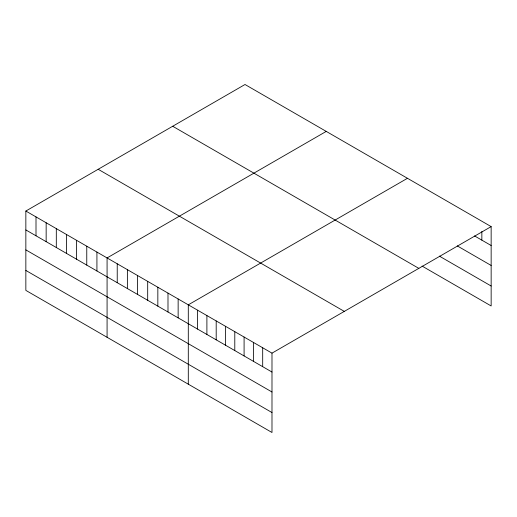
<?xml version="1.0" encoding="UTF-8"?>
<svg xmlns="http://www.w3.org/2000/svg" width="517" height="517" viewBox="0 0 517 517"><rect width="100%" height="100%" fill="white"/><g stroke="black" fill="none" stroke-linecap="round" stroke-linejoin="round"><path stroke-width="0.78" d="M25.85 211.039L271.987 353.143L271.987 432.496L25.85 290.392L25.85 211.039L245.013 84.504L491.15 226.608L491.15 305.961L422.079 266.081M326.24 131.402L107.077 257.931L107.077 337.284M407.467 178.294L188.298 304.83L188.298 384.183M271.987 353.143L491.15 226.608M474.548 235.92L491.15 245.51M457.28 245.898L491.15 265.46M439.347 256.102L491.15 286.011M172.691 126.258L418.828 268.368M98.172 169.285L344.309 311.389M25.85 229.936L271.987 372.04M25.85 249.885L271.987 391.989M25.85 270.443L271.987 412.547M481.85 231.48L481.85 240.14M262.688 347.773L262.688 366.676M253.388 342.409L253.388 361.305M244.089 337.039L244.089 355.935M234.789 331.668L234.789 350.571M225.49 326.298L225.49 345.201M216.196 320.934L216.196 339.831M206.897 315.564L206.897 334.46M197.597 310.194L197.597 329.096M178.145 298.968L178.145 317.865M167.993 293.107L167.993 312.003M157.84 287.245L157.84 306.142M147.688 281.377L147.688 300.28M137.535 275.516L137.535 294.419M127.382 269.654L127.382 288.557M117.23 263.793L117.23 282.696M96.925 252.07L96.925 270.973M86.766 246.208L86.766 265.105M76.613 240.347L76.613 259.243M66.46 234.485L66.46 253.382M56.308 228.624L56.308 247.52M46.155 222.762L46.155 241.659M36.003 216.901L36.003 235.797"/></g></svg>
